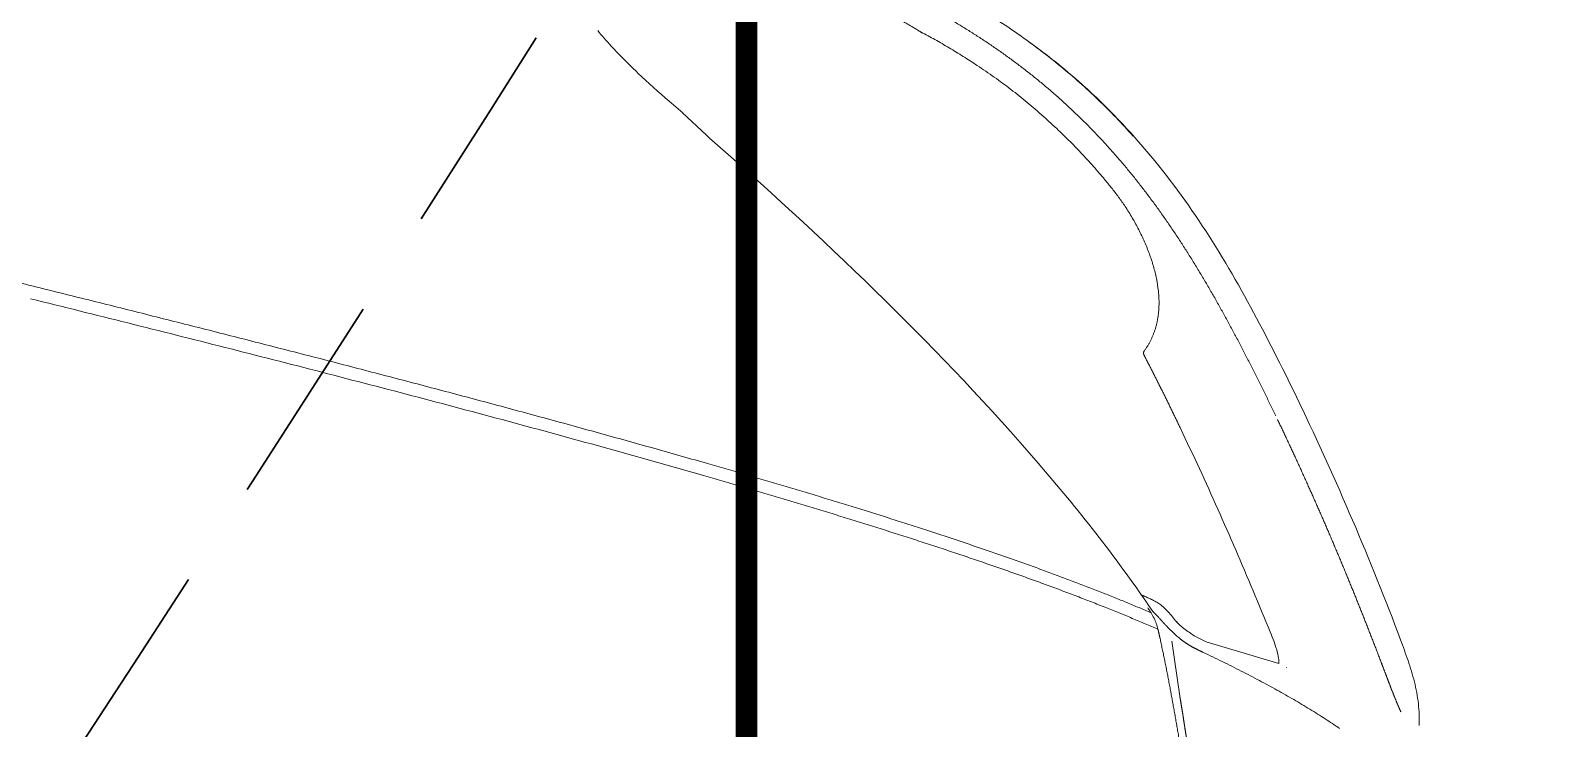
# Model space of a CAD drawing. Extents: x -1439 to 34962, y -872 to 8330.
# Drawn here: x 5717.4 to 5788.5, y 3038.3 to 3070.8 of the extents above; entities that cross this region are included whole.
import ezdxf

# ---------------------------------------------------------------- set-up
doc = ezdxf.new("R2010")
doc.units = 0
doc.linetypes.add('HIDDEN', pattern=[0.375, 0.25, -0.125])
doc.linetypes.add('HIDDEN2', pattern=[4.7625, 3.175, -1.5875])
doc.layers.get('0').update_dxf_attribs({"color": 9, "lineweight": 9})
for name, color, linetype, lineweight in [('04', 9, 'Continuous', 9), ('21', 9, 'Continuous', 9), ('E-KABLO', 7, 'Continuous', 30)]:
    doc.layers.add(name, color=color, linetype=linetype, lineweight=lineweight)

# ---------------------------------------------------------------- blocks, each defined once
blk = doc.blocks.new('p-araba-polo')
for p, q in [((0.15564, -0.39612), (0.15929, -0.4217)), ((0.10942, -0.41139), (0.1433, -0.42141)), ((0.16826, -0.43554), (0.17004, -0.43824)), ((0.17202, -0.44266), (0.17272, -0.44291)), ((0.17272, -0.44291), (0.17346, -0.4432)), ((0.37122, -0.65301), (0.37487, -0.65622)), ((0.37487, -0.65622), (0.37636, -0.65752)), ((0.38753, -0.66799), (0.37636, -0.65752))]:
    blk.add_line(p, q)
at = {"flags": 128}
for points in [[(0.38736, -0.668), (0.39056, -0.67071), (0.39376, -0.67344)], [(0.41706, -0.69516), (0.41809, -0.69624), (0.41931, -0.69751), (0.42068, -0.69899)]]:
    blk.add_lwpolyline(points, dxfattribs=at)
for points, degree in [([(0.15345, -0.38254), (0.1532, -0.3809), (0.15294, -0.37925), (0.15268, -0.37761), (0.15242, -0.37597), (0.15216, -0.37433), (0.1519, -0.37269), (0.15164, -0.37105)], 7), ([(0.15535, -0.37241), (0.15704, -0.38263), (0.15881, -0.39283), (0.16068, -0.40305), (0.1627, -0.41322), (0.16484, -0.42301)], 5), ([(0.15564, -0.39612), (0.1553, -0.39419), (0.15497, -0.39225), (0.15465, -0.39031), (0.15434, -0.38837), (0.15405, -0.38643), (0.15375, -0.38448), (0.15345, -0.38254)], 7), ([(0.05297, -0.38965), (0.0528, -0.38956), (0.05269, -0.38942), (0.05264, -0.38924), (0.05263, -0.38905), (0.05263, -0.38885)], 5), ([(0.06153, -0.41134), (0.06031, -0.40813), (0.05909, -0.40492), (0.05785, -0.40166), (0.05658, -0.39836), (0.05526, -0.39508), (0.05394, -0.39188), (0.05263, -0.38885)], 7), ([(0.0616, -0.41152), (0.06147, -0.41154), (0.06142, -0.41152), (0.06142, -0.41147), (0.06148, -0.41141), (0.06153, -0.41134)], 5), ([(0.0616, -0.41152), (0.06147, -0.41154), (0.06142, -0.41152), (0.06142, -0.41147), (0.06148, -0.41141), (0.06153, -0.41134)], 5), ([(0.11011, -0.52514), (0.10247, -0.50919), (0.09509, -0.49313), (0.08792, -0.47696), (0.08099, -0.46069), (0.07429, -0.44434), (0.06783, -0.42789), (0.06153, -0.41134)], 7), ([(0.10582, -0.40932), (0.10582, -0.40934), (0.10582, -0.40936), (0.10582, -0.40937), (0.10581, -0.40939), (0.10581, -0.40941), (0.10581, -0.40943), (0.10581, -0.40944)], 7), ([(0.10584, -0.40933), (0.10583, -0.40937), (0.10582, -0.40941), (0.10581, -0.40944)], 3), ([(0.14486, -0.4166), (0.14664, -0.41745), (0.14844, -0.41829), (0.15025, -0.41921), (0.15203, -0.42027), (0.15373, -0.42146), (0.15532, -0.42277)], 6), ([(0.05272, -0.42241), (0.05265, -0.42237), (0.05266, -0.42232)], 2), ([(0.05266, -0.42232), (0.05266, -0.42237), (0.05272, -0.42241)], 2), ([(0.05266, -0.42235), (0.0668, -0.45985), (0.08261, -0.49675), (0.09992, -0.53292)], 3), ([(0.16582, -0.42729), (0.16561, -0.42645), (0.16541, -0.4256), (0.16522, -0.42474), (0.16503, -0.42388), (0.16484, -0.42301)], 5), ([(0.15311, -0.42713), (0.15381, -0.42767), (0.15451, -0.42823), (0.15518, -0.4288), (0.15583, -0.42939), (0.15645, -0.43), (0.15704, -0.43062), (0.15759, -0.43126)], 7), ([(0.16187, -0.42883), (0.16282, -0.42984), (0.16359, -0.43071), (0.16436, -0.43158), (0.16517, -0.43249), (0.16598, -0.43338), (0.16679, -0.43421)], 6), ([(0.16679, -0.43421), (0.16582, -0.43322), (0.16484, -0.43212), (0.16388, -0.43104), (0.16301, -0.43005), (0.16187, -0.42883)], 5), ([(0.16582, -0.42729), (0.1921, -0.43878), (0.22068, -0.44975), (0.25075, -0.46025), (0.28176, -0.47035), (0.31331, -0.48011), (0.34532, -0.48963), (0.37767, -0.49892)], 7), ([(0.17058, -0.43728), (0.17007, -0.43652), (0.16956, -0.43575), (0.16905, -0.43499)], 3), ([(0.37688, -0.50483), (0.34455, -0.49556), (0.31259, -0.48609), (0.2815, -0.47647), (0.25139, -0.46665), (0.22213, -0.45649), (0.19434, -0.44592), (0.16905, -0.43499)], 7), ([(0.17058, -0.43728), (0.17027, -0.43683), (0.16996, -0.43637), (0.16965, -0.43591), (0.16935, -0.43545), (0.16905, -0.43499)], 5), ([(0.16986, -0.4417), (0.1707, -0.44207), (0.17154, -0.44244), (0.17238, -0.4428)], 3), ([(0.17238, -0.4428), (0.1717, -0.44251), (0.17101, -0.44222), (0.17032, -0.44192)], 3), ([(0.17313, -0.44273), (0.17304, -0.44289), (0.17291, -0.44296), (0.17275, -0.44295), (0.17256, -0.44288), (0.17238, -0.4428)], 5), ([(0.17238, -0.4428), (0.17256, -0.44288), (0.17275, -0.44295), (0.17291, -0.44296), (0.17304, -0.44289), (0.17312, -0.44273)], 5), ([(0.17238, -0.4428), (0.17257, -0.44288), (0.17275, -0.44295), (0.17293, -0.44302), (0.17312, -0.44309), (0.1733, -0.44316), (0.17348, -0.44323)], 6), ([(0.17238, -0.4428), (0.17275, -0.44295), (0.17311, -0.4431), (0.17348, -0.44324)], 3), ([(0.15532, -0.52097), (0.15855, -0.5277), (0.16183, -0.53442), (0.16515, -0.54111), (0.16853, -0.54777), (0.17197, -0.55439)], 5), ([(0.09994, -0.53293), (0.09986, -0.53294), (0.10004, -0.53282)], 2), ([(0.10004, -0.53282), (0.09986, -0.53294), (0.09994, -0.53293)], 2), ([(0.19493, -0.65847), (0.17937, -0.64222), (0.16523, -0.62463), (0.15259, -0.60592), (0.1412, -0.58658), (0.13062, -0.56683), (0.12055, -0.54688), (0.11088, -0.52673)], 7), ([(0.17207, -0.55724), (0.16881, -0.56175), (0.16646, -0.5669), (0.16518, -0.57265), (0.16497, -0.57877), (0.16562, -0.58503)], 5), ([(0.17197, -0.55439), (0.17229, -0.55502), (0.17262, -0.55564), (0.17276, -0.55632), (0.1724, -0.55677), (0.17207, -0.55724)], 5), ([(1.03956, -0.67046), (0.98907, -0.65875), (0.93881, -0.64701), (0.88879, -0.63524), (0.83899, -0.62342), (0.78942, -0.61152), (0.74007, -0.59951), (0.69093, -0.58736)], 7), ([(0.18751, -0.63304), (0.19205, -0.63876), (0.19686, -0.64428), (0.20178, -0.64966), (0.20689, -0.65483), (0.21213, -0.6598)], 5), ([(0.37124, -0.65286), (0.37115, -0.65306), (0.37124, -0.65305), (0.37144, -0.65291)], 3), ([(0.19501, -0.65856), (0.19492, -0.65862), (0.19487, -0.65863), (0.19487, -0.6586), (0.1949, -0.65854), (0.19493, -0.65847)], 5), ([(0.32171, -0.74027), (0.30158, -0.73219), (0.28188, -0.72311), (0.26262, -0.71299), (0.24401, -0.7016), (0.22634, -0.68864), (0.20997, -0.67419), (0.19493, -0.65847)], 7), ([(0.37489, -0.65607), (0.37481, -0.65624), (0.37487, -0.65626), (0.37502, -0.65616)], 3), ([(0.37489, -0.65607), (0.37481, -0.65624), (0.37487, -0.65626), (0.37502, -0.65616)], 3), ([(0.37559, -0.65504), (0.37559, -0.65504), (0.37559, -0.65504), (0.37559, -0.65504), (0.37559, -0.65504), (0.37559, -0.65504)], 5), ([(0.37559, -0.65504), (0.37559, -0.65504), (0.37559, -0.65504), (0.37559, -0.65504), (0.37559, -0.65504), (0.37559, -0.65504)], 5), ([(0.38745, -0.66803), (0.38747, -0.66802), (0.3875, -0.66801), (0.38753, -0.66799), (0.38757, -0.66797), (0.38762, -0.66795)], 5), ([(0.38761, -0.66796), (0.38755, -0.66798), (0.3875, -0.66801), (0.38745, -0.66803)], 3), ([(0.39376, -0.67344), (0.39871, -0.67766), (0.40357, -0.68203), (0.40817, -0.68641)], 3), ([(0.40817, -0.68641), (0.41127, -0.68937), (0.41428, -0.69228), (0.41706, -0.69516)], 3), ([(0.42068, -0.69899), (0.42299, -0.70155), (0.42517, -0.70401), (0.42703, -0.70638)], 3), ([(0.27649, -0.70567), (0.27636, -0.70567), (0.27623, -0.70564), (0.27613, -0.70558), (0.27604, -0.70549), (0.27597, -0.70537)], 5), ([(0.27649, -0.70567), (0.27636, -0.70567), (0.27623, -0.70564), (0.27613, -0.70558), (0.27604, -0.70549), (0.27597, -0.70537)], 5), ([(0.31952, -0.72661), (0.3131, -0.72426), (0.30672, -0.72171), (0.30039, -0.71893), (0.29414, -0.71591), (0.28797, -0.71265), (0.28191, -0.70914), (0.27597, -0.70537)], 7)]:
    blk.add_open_spline(points, degree=degree)
for points, knots in [([(0.15164, -0.37105), (0.15194, -0.37296), (0.15256, -0.37679), (0.15315, -0.38062), (0.15345, -0.38254)], [0, 0, 0, 0, 0.500002, 1, 1, 1, 1]), ([(0.044, -0.3824), (0.04398, -0.38411), (0.04393, -0.38754), (0.04435, -0.39267), (0.0451, -0.39777), (0.0462, -0.40281), (0.04758, -0.40779), (0.04917, -0.4127), (0.0509, -0.41757), (0.05211, -0.42079), (0.05272, -0.42241)], [0, 0, 0, 0, 0.124987, 0.249975, 0.374965, 0.49996, 0.624964, 0.749973, 0.874985, 1, 1, 1, 1]), ([(0.14486, -0.4166), (0.14182, -0.41515), (0.13575, -0.41224), (0.12698, -0.40784), (0.11848, -0.40342), (0.1103, -0.39899), (0.10244, -0.39453), (0.09493, -0.39005), (0.08777, -0.38556), (0.08334, -0.38256), (0.08112, -0.38106)], [0, 0, 0, 0, 0.125001, 0.250002, 0.375002, 0.500003, 0.625003, 0.750002, 0.875001, 1, 1, 1, 1]), ([(0.15345, -0.38254), (0.1538, -0.38481), (0.15448, -0.38934), (0.15526, -0.39386), (0.15564, -0.39612)], [0, 0, 0, 0, 0.499954, 1, 1, 1, 1]), ([(0.06153, -0.41134), (0.06082, -0.40946), (0.05937, -0.40566), (0.05718, -0.39995), (0.05491, -0.39424), (0.05339, -0.39065), (0.05263, -0.38885)], [0, 0, 0, 0, 0.242914, 0.490387, 0.743262, 1, 1, 1, 1]), ([(0.11349, -0.42608), (0.11294, -0.42471), (0.11182, -0.42198), (0.11041, -0.41782), (0.10945, -0.41405), (0.10941, -0.41216), (0.10942, -0.41139)], [0, 0, 0, 0, 0.270369, 0.539534, 0.807022, 1, 1, 1, 1]), ([(0.15532, -0.42277), (0.1545, -0.42213), (0.15285, -0.42086), (0.15024, -0.41928), (0.14756, -0.41788), (0.14576, -0.41703), (0.14486, -0.4166)], [0, 0, 0, 0, 0.248986, 0.49846, 0.748736, 1, 1, 1, 1]), ([(0.15532, -0.52097), (0.15236, -0.51472), (0.14643, -0.50223), (0.13788, -0.48334), (0.12955, -0.46434), (0.12142, -0.44526), (0.11614, -0.43248), (0.11349, -0.42608)], [0, 0, 0, 0, 0.199959, 0.399928, 0.599921, 0.799944, 1, 1, 1, 1]), ([(0.1433, -0.42141), (0.14497, -0.4222), (0.14829, -0.42378), (0.1515, -0.42602), (0.15311, -0.42713)], [0, 0, 0, 0, 0.500778, 1, 1, 1, 1]), ([(0.16187, -0.42883), (0.16077, -0.42773), (0.15859, -0.42553), (0.15641, -0.42369), (0.15532, -0.42277)], [0, 0, 0, 0, 0.500116, 1, 1, 1, 1]), ([(0.16582, -0.42729), (0.16565, -0.42658), (0.16531, -0.42517), (0.165, -0.42373), (0.16484, -0.42301)], [0, 0, 0, 0, 0.499348, 1, 1, 1, 1]), ([(0.15311, -0.42713), (0.15391, -0.42776), (0.15546, -0.42898), (0.15689, -0.43052), (0.15759, -0.43126)], [0, 0, 0, 0, 0.5173, 1, 1, 1, 1]), ([(0.15759, -0.43126), (0.15824, -0.43206), (0.15956, -0.43365), (0.16158, -0.43616), (0.16324, -0.43758), (0.16407, -0.4383)], [0, 0, 0, 0, 0.335072, 0.667573, 1, 1, 1, 1]), ([(0.16905, -0.43499), (0.16857, -0.43419), (0.16759, -0.43259), (0.16652, -0.42998), (0.16605, -0.42819), (0.16582, -0.42729)], [0, 0, 0, 0, 0.333479, 0.665683, 1, 1, 1, 1]), ([(0.16407, -0.4383), (0.16467, -0.43873), (0.16588, -0.43961), (0.16784, -0.44072), (0.16919, -0.44138), (0.16986, -0.4417)], [0, 0, 0, 0, 0.333542, 0.667239, 1, 1, 1, 1]), ([(0.1684, -0.43576), (0.16828, -0.43565), (0.16773, -0.43514), (0.1672, -0.43462), (0.16679, -0.43421)], [0, 0, 0, 0, 0.227086, 1, 1, 1, 1]), ([(0.17004, -0.43824), (0.18582, -0.46141), (0.24569, -0.53677), (0.31749, -0.60566), (0.37121, -0.653)], [0, 0, 0, 0, 0.290843, 1, 1, 1, 1]), ([(0.69157, -0.58136), (0.67641, -0.57761), (0.64611, -0.57009), (0.60082, -0.55868), (0.55568, -0.54715), (0.51075, -0.53545), (0.46606, -0.52355), (0.42163, -0.51141), (0.39233, -0.50309), (0.37767, -0.49892)], [0, 0, 0, 0, 0.142912, 0.285805, 0.428682, 0.57154, 0.714362, 0.857157, 1, 1, 1, 1]), ([(0.37688, -0.50484), (0.38542, -0.50727), (0.4025, -0.51213), (0.4283, -0.5193), (0.4542, -0.5264), (0.4802, -0.53341), (0.5063, -0.54034), (0.53248, -0.54721), (0.55874, -0.55402), (0.58507, -0.56078), (0.61145, -0.56749), (0.6379, -0.57415), (0.66439, -0.58078), (0.68208, -0.58517), (0.69093, -0.58736)], [0, 0, 0, 0, 0.083342, 0.166682, 0.25, 0.333306, 0.416615, 0.499936, 0.583268, 0.666606, 0.749946, 0.83329, 0.916643, 1, 1, 1, 1]), ([(0.17197, -0.55439), (0.16913, -0.54885), (0.16345, -0.53778), (0.15803, -0.52657), (0.15532, -0.52097)], [0, 0, 0, 0, 0.499946, 1, 1, 1, 1]), ([(0.09994, -0.53293), (0.11367, -0.56114), (0.1417, -0.61671), (0.1884, -0.6724), (0.22036, -0.69716), (0.22836, -0.70281)], [0, 0, 0, 0, 0.436314, 0.862947, 1, 1, 1, 1]), ([(0.17207, -0.55724), (0.17225, -0.55699), (0.17261, -0.55651), (0.1725, -0.55538), (0.17215, -0.55473), (0.17197, -0.55439)], [0, 0, 0, 0, 0.34173, 0.655167, 1, 1, 1, 1]), ([(0.1811, -0.62435), (0.17997, -0.62258), (0.17771, -0.61905), (0.17472, -0.61355), (0.17205, -0.60795), (0.16975, -0.60225), (0.16787, -0.5965), (0.16641, -0.59074), (0.16588, -0.58693), (0.16562, -0.58503)], [0, 0, 0, 0, 0.14287, 0.285738, 0.428603, 0.571464, 0.714319, 0.857165, 1, 1, 1, 1]), ([(0.18751, -0.63304), (0.18639, -0.63162), (0.18416, -0.62879), (0.18212, -0.62583), (0.1811, -0.62435)], [0, 0, 0, 0, 0.500031, 1, 1, 1, 1]), ([(0.17736, -0.65717), (0.17999, -0.66006), (0.18527, -0.66583), (0.19359, -0.67411), (0.2022, -0.68208), (0.21112, -0.68971), (0.22032, -0.69699), (0.22979, -0.70392), (0.2395, -0.7105), (0.24943, -0.71676), (0.25955, -0.72269), (0.26984, -0.72832), (0.28028, -0.73368), (0.28735, -0.73702), (0.29089, -0.73869)], [0, 0, 0, 0, 0.083333, 0.166665, 0.249997, 0.333329, 0.416662, 0.499995, 0.583328, 0.666661, 0.749996, 0.83333, 0.916665, 1, 1, 1, 1]), ([(0.25009, -0.69005), (0.24743, -0.68827), (0.24212, -0.6847), (0.23435, -0.67895), (0.22677, -0.67287), (0.21935, -0.6665), (0.21454, -0.66203), (0.21213, -0.6598)], [0, 0, 0, 0, 0.200084, 0.400065, 0.600042, 0.800036, 1, 1, 1, 1]), ([(0.27624, -0.70562), (0.2741, -0.70448), (0.26972, -0.70213), (0.26318, -0.69832), (0.2566, -0.6943), (0.25226, -0.69147), (0.25009, -0.69005)], [0, 0, 0, 0, 0.240377, 0.493552, 0.746754, 1, 1, 1, 1])]:
    blk.add_open_spline(points, degree=3, knots=knots)

msp = doc.modelspace()

# ---------------------------------------------------------------- linework, layer by layer
at = {"layer": '21', "linetype": 'HIDDEN2', "ltscale": 0.1, "const_width": 1}
msp.add_lwpolyline([(5750.838, 2392.59), (6274.633, 2392.59), (6274.633, 3241.213), (5750.838, 3241.213)], close=True, dxfattribs=at)
at = {"layer": 'E-KABLO', "color": 6, "linetype": 'HIDDEN', "ltscale": 40}
msp.add_spline([(5694.566, 2999.307), (5840.842, 3281.122), (5860.614, 3389.184)], degree=3, dxfattribs=at)

# ---------------------------------------------------------------- block references
at = {"layer": '04', "xscale": 100, "yscale": 100, "zscale": 100, "rotation": 180}
msp.add_blockref('p-araba-polo', (5786.606, 3000.182), dxfattribs=at)

doc.saveas('drawing.dxf')
